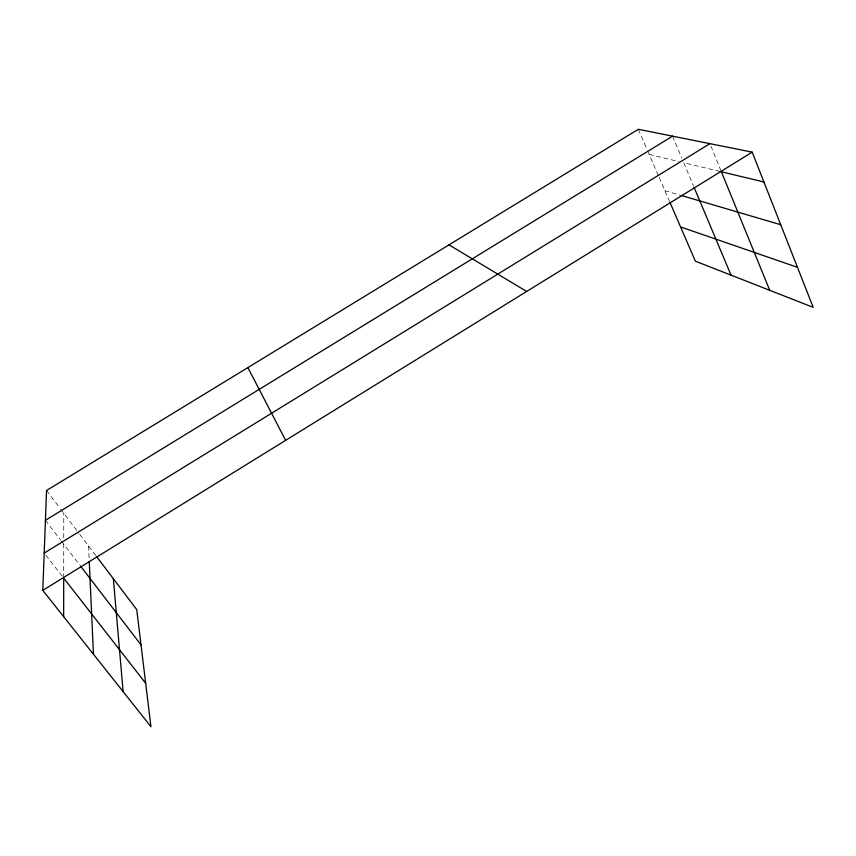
<?xml version="1.0" encoding="UTF-8"?>
<svg xmlns="http://www.w3.org/2000/svg" width="856" height="856" viewBox="0 0 856 856"><rect width="100%" height="100%" fill="white"/><g stroke="black" fill="none" stroke-linecap="round" stroke-linejoin="round"><path stroke-width="0.64" stroke-dasharray="4.28 3.21" d="M63.697 578.1L63.74 544.181M63.74 537.739L63.772 513.247M649.212 154.444L678.626 161.506M720.099 171.457L683.741 162.736L693.595 186.148M664.877 190.653L679.846 195.05M45.817 555.17L62.071 576.013M45.422 520.32L60.551 540.029M61.343 541.067L79.672 564.939M46.534 490.488L59.856 508.079M60.637 509.117L78.955 533.309M79.758 534.358L95.754 555.48M638.33 129.288L647.147 149.65M647.66 150.849L658.617 176.165M659.131 177.374L669.585 201.535M672.559 136.157L681.708 157.9M710.929 146.109L720.891 170.547M88.553 545.968L89.195 560.252"/><path stroke-width="1.28" d="M63.654 616.652L63.697 578.1L145.681 683.281M96.546 556.528L136.735 609.59L150.956 726.712L42.8 590.373L46.534 490.488L638.33 129.288L752.189 152.143L813.2 307.336L695.382 261.187L670.109 202.744M42.8 590.373L752.189 152.143M44.191 553.083L709.924 143.658M45.422 520.32L672.559 136.157M763.916 181.986L721.394 171.778L769.737 290.312M681.098 195.425L780.715 224.721M680.573 226.936L797.471 267.318M448.993 244.848L526.665 291.457M80.464 565.977L141.015 644.846M247.876 367.599L285.637 440.359M694.109 187.378L731.045 275.161M113.345 578.71L123.136 691.648M89.259 561.547L93.475 654.252"/></g></svg>
